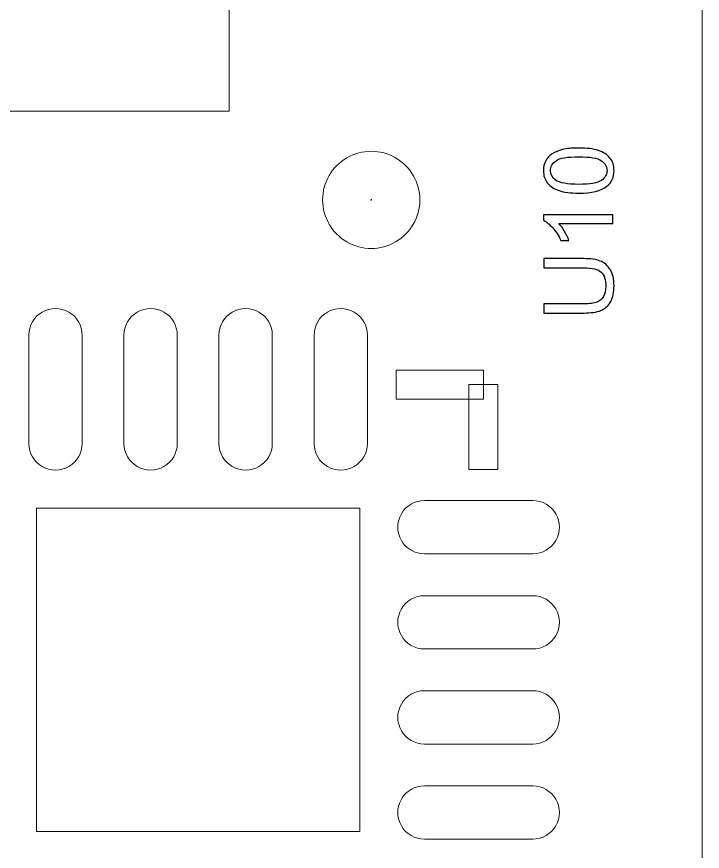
# Model space of a CAD drawing. Header units: millimetres. Extents: x -53.6 to 42.1, y -42.3 to 19.5.
# Drawn here: x 15.814 to 19.42, y -21.93 to -17.541 of the extents above; entities that cross this region are included whole.
import ezdxf

# ---------------------------------------------------------------- set-up
doc = ezdxf.new("R2010")
doc.units = ezdxf.units.MM
doc.header["$MEASUREMENT"] = 0
for name, color, linetype in [('BG_OUTLINE', 7, 'Continuous'), ('PG_SILKSCREEN_TOP', 7, 'Continuous'), ('PIN_TOP', 7, 'Continuous'), ('RD_SILKSCREEN_TOP', 7, 'Continuous')]:
    doc.layers.add(name, color=color, linetype=linetype)

msp = doc.modelspace()

# ---------------------------------------------------------------- linework, layer by layer
at = {"layer": 'BG_OUTLINE', "color": 3, "lineweight": 9}
msp.add_open_spline([(-35.58, -42.2737), (-35.58, -42.2737), (-35.58, 2.7261), (-35.58, 2.7261), (-35.58, 2.7261), (-35.58, 2.7261), (19.4199, 2.7261), (19.4199, 2.7261), (19.4199, 2.7261), (19.4199, 2.7261), (19.4199, -42.2737), (19.4199, -42.2737), (19.4199, -42.2737), (19.4199, -42.2737), (-35.58, -42.2737), (-35.58, -42.2737)], degree=3, knots=[0, 0, 0, 0, 0.25, 0.25, 0.25, 0.25, 0.5, 0.5, 0.5, 0.5, 0.75, 0.75, 0.75, 0.75, 1, 1, 1, 1], dxfattribs=at)
at = {"layer": 'PG_SILKSCREEN_TOP', "color": 6, "lineweight": 9}
for points, knots in [([(17.4233, -18.5043), (17.4233, -18.413), (17.472, -18.3287), (17.5511, -18.2831), (17.5511, -18.2831), (17.6301, -18.2374), (17.7275, -18.2374), (17.8065, -18.2831), (17.8065, -18.2831), (17.8856, -18.3287), (17.9343, -18.4131), (17.9342, -18.5044)], [0, 0, 0, 0, 0.333333, 0.333333, 0.333333, 0.333333, 0.666667, 0.666667, 0.666667, 0.666667, 1, 1, 1, 1]), ([(17.9342, -18.5044), (17.9342, -18.5956), (17.8855, -18.68), (17.8065, -18.7256), (17.8065, -18.7256), (17.7274, -18.7712), (17.63, -18.7712), (17.551, -18.7256), (17.551, -18.7256), (17.472, -18.6799), (17.4233, -18.5956), (17.4233, -18.5043)], [0, 0, 0, 0, 0.333333, 0.333333, 0.333333, 0.333333, 0.666667, 0.666667, 0.666667, 0.666667, 1, 1, 1, 1]), ([(17.6803, -18.5043), (17.6803, -18.5038), (17.68, -18.5033), (17.6795, -18.503), (17.6795, -18.503), (17.6791, -18.5028), (17.6785, -18.5028), (17.678, -18.503), (17.678, -18.503), (17.6776, -18.5033), (17.6773, -18.5038), (17.6773, -18.5043)], [0, 0, 0, 0, 0.333333, 0.333333, 0.333333, 0.333333, 0.666667, 0.666667, 0.666667, 0.666667, 1, 1, 1, 1]), ([(17.6773, -18.5043), (17.6773, -18.5049), (17.6776, -18.5053), (17.678, -18.5056), (17.678, -18.5056), (17.6785, -18.5059), (17.6791, -18.5059), (17.6795, -18.5056), (17.6795, -18.5056), (17.68, -18.5053), (17.6802, -18.5049), (17.6803, -18.5043)], [0, 0, 0, 0, 0.333333, 0.333333, 0.333333, 0.333333, 0.666667, 0.666667, 0.666667, 0.666667, 1, 1, 1, 1]), ([(18.2685, -19.3992), (18.2685, -19.3992), (18.2685, -19.5516), (18.2685, -19.5516), (18.2685, -19.5516), (18.2685, -19.5516), (17.8098, -19.5516), (17.8098, -19.5516), (17.8098, -19.5516), (17.8098, -19.5516), (17.8098, -19.3992), (17.8098, -19.3992), (17.8098, -19.3992), (17.8098, -19.3992), (18.2685, -19.3992), (18.2685, -19.3992)], [0, 0, 0, 0, 0.25, 0.25, 0.25, 0.25, 0.5, 0.5, 0.5, 0.5, 0.75, 0.75, 0.75, 0.75, 1, 1, 1, 1]), ([(18.3447, -19.9227), (18.3447, -19.9227), (18.1923, -19.9227), (18.1923, -19.9227), (18.1923, -19.9227), (18.1923, -19.9227), (18.1923, -19.4754), (18.1923, -19.4754), (18.1923, -19.4754), (18.1923, -19.4754), (18.3447, -19.4754), (18.3447, -19.4754), (18.3447, -19.4754), (18.3447, -19.4754), (18.3447, -19.9227), (18.3447, -19.9227)], [0, 0, 0, 0, 0.25, 0.25, 0.25, 0.25, 0.5, 0.5, 0.5, 0.5, 0.75, 0.75, 0.75, 0.75, 1, 1, 1, 1])]:
    msp.add_open_spline(points, degree=3, knots=knots, dxfattribs=at)
at = {"layer": 'PIN_TOP', "lineweight": 9}
for points, knots in [([(16.932, -18.038), (16.932, -18.038), (13.4319, -18.038), (13.4319, -18.038), (13.4319, -18.038), (13.4319, -18.038), (13.4319, -15.6885), (13.4319, -15.6885), (13.4319, -15.6885), (13.4319, -15.6885), (16.932, -15.6885), (16.932, -15.6885), (16.932, -15.6885), (16.932, -15.6885), (16.932, -18.038), (16.932, -18.038)], [0, 0, 0, 0, 0.25, 0.25, 0.25, 0.25, 0.5, 0.5, 0.5, 0.5, 0.75, 0.75, 0.75, 0.75, 1, 1, 1, 1]), ([(15.8782, -19.7854), (15.8782, -19.7854), (15.8782, -19.2155), (15.8782, -19.2155), (15.8782, -19.2155), (15.8782, -19.1654), (15.905, -19.1192), (15.9483, -19.0942), (15.9483, -19.0942), (15.9916, -19.0691), (16.0451, -19.0691), (16.0884, -19.0942), (16.0884, -19.0942), (16.1317, -19.1192), (16.1584, -19.1654), (16.1584, -19.2155), (16.1584, -19.2155), (16.1584, -19.2155), (16.1584, -19.7854), (16.1584, -19.7854), (16.1584, -19.7854), (16.1584, -19.8355), (16.1317, -19.8817), (16.0884, -19.9067), (16.0884, -19.9067), (16.0451, -19.9318), (15.9916, -19.9318), (15.9483, -19.9067), (15.9483, -19.9067), (15.905, -19.8817), (15.8782, -19.8355), (15.8782, -19.7854)], [0, 0, 0, 0, 0.125, 0.125, 0.125, 0.125, 0.25, 0.25, 0.25, 0.25, 0.375, 0.375, 0.375, 0.375, 0.5, 0.5, 0.5, 0.5, 0.625, 0.625, 0.625, 0.625, 0.75, 0.75, 0.75, 0.75, 0.875, 0.875, 0.875, 0.875, 1, 1, 1, 1]), ([(16.3784, -19.7854), (16.3784, -19.7854), (16.3784, -19.2155), (16.3784, -19.2155), (16.3784, -19.2155), (16.3784, -19.1654), (16.4052, -19.1192), (16.4485, -19.0942), (16.4485, -19.0942), (16.4918, -19.0691), (16.5453, -19.0691), (16.5886, -19.0942), (16.5886, -19.0942), (16.6319, -19.1192), (16.6586, -19.1654), (16.6586, -19.2155), (16.6586, -19.2155), (16.6586, -19.2155), (16.6586, -19.7854), (16.6586, -19.7854), (16.6586, -19.7854), (16.6586, -19.8355), (16.6319, -19.8817), (16.5886, -19.9067), (16.5886, -19.9067), (16.5453, -19.9318), (16.4918, -19.9318), (16.4485, -19.9067), (16.4485, -19.9067), (16.4052, -19.8817), (16.3784, -19.8355), (16.3784, -19.7854)], [0, 0, 0, 0, 0.125, 0.125, 0.125, 0.125, 0.25, 0.25, 0.25, 0.25, 0.375, 0.375, 0.375, 0.375, 0.5, 0.5, 0.5, 0.5, 0.625, 0.625, 0.625, 0.625, 0.75, 0.75, 0.75, 0.75, 0.875, 0.875, 0.875, 0.875, 1, 1, 1, 1]), ([(16.8782, -19.7854), (16.8782, -19.7854), (16.8782, -19.2155), (16.8782, -19.2155), (16.8782, -19.2155), (16.8782, -19.1654), (16.905, -19.1192), (16.9483, -19.0942), (16.9483, -19.0942), (16.9916, -19.0691), (17.0451, -19.0691), (17.0884, -19.0942), (17.0884, -19.0942), (17.1317, -19.1192), (17.1584, -19.1654), (17.1584, -19.2155), (17.1584, -19.2155), (17.1584, -19.2155), (17.1584, -19.7854), (17.1584, -19.7854), (17.1584, -19.7854), (17.1584, -19.8355), (17.1317, -19.8817), (17.0884, -19.9067), (17.0884, -19.9067), (17.0451, -19.9318), (16.9916, -19.9318), (16.9483, -19.9067), (16.9483, -19.9067), (16.905, -19.8817), (16.8782, -19.8355), (16.8782, -19.7854)], [0, 0, 0, 0, 0.125, 0.125, 0.125, 0.125, 0.25, 0.25, 0.25, 0.25, 0.375, 0.375, 0.375, 0.375, 0.5, 0.5, 0.5, 0.5, 0.625, 0.625, 0.625, 0.625, 0.75, 0.75, 0.75, 0.75, 0.875, 0.875, 0.875, 0.875, 1, 1, 1, 1]), ([(17.3784, -19.7854), (17.3784, -19.7854), (17.3784, -19.2155), (17.3784, -19.2155), (17.3784, -19.2155), (17.3784, -19.1654), (17.4052, -19.1192), (17.4485, -19.0942), (17.4485, -19.0942), (17.4918, -19.0691), (17.5453, -19.0691), (17.5886, -19.0942), (17.5886, -19.0942), (17.6319, -19.1192), (17.6586, -19.1654), (17.6586, -19.2155), (17.6586, -19.2155), (17.6586, -19.2155), (17.6586, -19.7854), (17.6586, -19.7854), (17.6586, -19.7854), (17.6586, -19.8355), (17.6319, -19.8817), (17.5886, -19.9067), (17.5886, -19.9067), (17.5453, -19.9318), (17.4918, -19.9318), (17.4485, -19.9067), (17.4485, -19.9067), (17.4052, -19.8817), (17.3784, -19.8355), (17.3784, -19.7854)], [0, 0, 0, 0, 0.125, 0.125, 0.125, 0.125, 0.25, 0.25, 0.25, 0.25, 0.375, 0.375, 0.375, 0.375, 0.5, 0.5, 0.5, 0.5, 0.625, 0.625, 0.625, 0.625, 0.75, 0.75, 0.75, 0.75, 0.875, 0.875, 0.875, 0.875, 1, 1, 1, 1]), ([(17.9585, -20.0853), (17.9585, -20.0853), (18.5284, -20.0853), (18.5284, -20.0853), (18.5284, -20.0853), (18.5785, -20.0853), (18.6247, -20.112), (18.6497, -20.1553), (18.6497, -20.1553), (18.6748, -20.1986), (18.6748, -20.2521), (18.6497, -20.2954), (18.6497, -20.2954), (18.6247, -20.3387), (18.5785, -20.3655), (18.5284, -20.3655), (18.5284, -20.3655), (18.5284, -20.3655), (17.9585, -20.3655), (17.9585, -20.3655), (17.9585, -20.3655), (17.9084, -20.3655), (17.8622, -20.3387), (17.8372, -20.2954), (17.8372, -20.2954), (17.8121, -20.2521), (17.8121, -20.1986), (17.8372, -20.1553), (17.8372, -20.1553), (17.8622, -20.112), (17.9084, -20.0853), (17.9585, -20.0853)], [0, 0, 0, 0, 0.125, 0.125, 0.125, 0.125, 0.25, 0.25, 0.25, 0.25, 0.375, 0.375, 0.375, 0.375, 0.5, 0.5, 0.5, 0.5, 0.625, 0.625, 0.625, 0.625, 0.75, 0.75, 0.75, 0.75, 0.875, 0.875, 0.875, 0.875, 1, 1, 1, 1]), ([(17.6184, -20.1255), (17.6184, -20.1255), (17.6184, -21.8255), (17.6184, -21.8255), (17.6184, -21.8255), (17.6184, -21.8255), (15.9184, -21.8255), (15.9184, -21.8255), (15.9184, -21.8255), (15.9184, -21.8255), (15.9184, -20.1255), (15.9184, -20.1255), (15.9184, -20.1255), (15.9184, -20.1255), (17.6184, -20.1255), (17.6184, -20.1255)], [0, 0, 0, 0, 0.25, 0.25, 0.25, 0.25, 0.5, 0.5, 0.5, 0.5, 0.75, 0.75, 0.75, 0.75, 1, 1, 1, 1]), ([(17.9585, -20.5855), (17.9585, -20.5855), (18.5284, -20.5855), (18.5284, -20.5855), (18.5284, -20.5855), (18.5785, -20.5855), (18.6247, -20.6122), (18.6497, -20.6555), (18.6497, -20.6555), (18.6748, -20.6988), (18.6748, -20.7523), (18.6497, -20.7956), (18.6497, -20.7956), (18.6247, -20.8389), (18.5785, -20.8657), (18.5284, -20.8657), (18.5284, -20.8657), (18.5284, -20.8657), (17.9585, -20.8657), (17.9585, -20.8657), (17.9585, -20.8657), (17.9084, -20.8657), (17.8622, -20.8389), (17.8372, -20.7956), (17.8372, -20.7956), (17.8121, -20.7523), (17.8121, -20.6988), (17.8372, -20.6555), (17.8372, -20.6555), (17.8622, -20.6122), (17.9084, -20.5855), (17.9585, -20.5855)], [0, 0, 0, 0, 0.125, 0.125, 0.125, 0.125, 0.25, 0.25, 0.25, 0.25, 0.375, 0.375, 0.375, 0.375, 0.5, 0.5, 0.5, 0.5, 0.625, 0.625, 0.625, 0.625, 0.75, 0.75, 0.75, 0.75, 0.875, 0.875, 0.875, 0.875, 1, 1, 1, 1]), ([(17.9585, -21.0853), (17.9585, -21.0853), (18.5284, -21.0853), (18.5284, -21.0853), (18.5284, -21.0853), (18.5785, -21.0853), (18.6247, -21.112), (18.6497, -21.1553), (18.6497, -21.1553), (18.6748, -21.1986), (18.6748, -21.2521), (18.6497, -21.2954), (18.6497, -21.2954), (18.6247, -21.3387), (18.5785, -21.3655), (18.5284, -21.3655), (18.5284, -21.3655), (18.5284, -21.3655), (17.9585, -21.3655), (17.9585, -21.3655), (17.9585, -21.3655), (17.9084, -21.3655), (17.8622, -21.3387), (17.8372, -21.2954), (17.8372, -21.2954), (17.8121, -21.2521), (17.8121, -21.1986), (17.8372, -21.1553), (17.8372, -21.1553), (17.8622, -21.112), (17.9084, -21.0853), (17.9585, -21.0853)], [0, 0, 0, 0, 0.125, 0.125, 0.125, 0.125, 0.25, 0.25, 0.25, 0.25, 0.375, 0.375, 0.375, 0.375, 0.5, 0.5, 0.5, 0.5, 0.625, 0.625, 0.625, 0.625, 0.75, 0.75, 0.75, 0.75, 0.875, 0.875, 0.875, 0.875, 1, 1, 1, 1]), ([(17.9585, -21.5855), (17.9585, -21.5855), (18.5284, -21.5855), (18.5284, -21.5855), (18.5284, -21.5855), (18.5785, -21.5855), (18.6247, -21.6122), (18.6497, -21.6555), (18.6497, -21.6555), (18.6748, -21.6988), (18.6748, -21.7523), (18.6497, -21.7956), (18.6497, -21.7956), (18.6247, -21.8389), (18.5785, -21.8657), (18.5284, -21.8657), (18.5284, -21.8657), (18.5284, -21.8657), (17.9585, -21.8657), (17.9585, -21.8657), (17.9585, -21.8657), (17.9084, -21.8657), (17.8622, -21.8389), (17.8372, -21.7956), (17.8372, -21.7956), (17.8121, -21.7523), (17.8121, -21.6988), (17.8372, -21.6555), (17.8372, -21.6555), (17.8622, -21.6122), (17.9084, -21.5855), (17.9585, -21.5855)], [0, 0, 0, 0, 0.125, 0.125, 0.125, 0.125, 0.25, 0.25, 0.25, 0.25, 0.375, 0.375, 0.375, 0.375, 0.5, 0.5, 0.5, 0.5, 0.625, 0.625, 0.625, 0.625, 0.75, 0.75, 0.75, 0.75, 0.875, 0.875, 0.875, 0.875, 1, 1, 1, 1])]:
    msp.add_open_spline(points, degree=3, knots=knots, dxfattribs=at)
at = {"layer": 'RD_SILKSCREEN_TOP', "color": 8}
for points, knots in [([(18.7702, -18.4689), (18.7272, -18.4689), (18.6925, -18.4645), (18.6664, -18.4556), (18.6664, -18.4556), (18.6401, -18.4468), (18.6199, -18.4336), (18.6057, -18.4162), (18.6057, -18.4162), (18.5914, -18.3987), (18.5843, -18.3768), (18.5843, -18.3504), (18.5843, -18.3504), (18.5843, -18.3308), (18.5883, -18.3137), (18.5962, -18.299), (18.5962, -18.299), (18.604, -18.2843), (18.6153, -18.2722), (18.6301, -18.2625), (18.6301, -18.2625), (18.645, -18.2529), (18.663, -18.2454), (18.6842, -18.24), (18.6842, -18.24), (18.7055, -18.2345), (18.7341, -18.2318), (18.7702, -18.2318), (18.7702, -18.2318), (18.8128, -18.2318), (18.8472, -18.2362), (18.8735, -18.2449), (18.8735, -18.2449), (18.8997, -18.2537), (18.92, -18.2668), (18.9343, -18.2843), (18.9343, -18.2843), (18.9486, -18.3017), (18.9557, -18.3237), (18.9557, -18.3504), (18.9557, -18.3504), (18.9557, -18.3854), (18.9432, -18.413), (18.918, -18.4329), (18.918, -18.4329), (18.8878, -18.4569), (18.8384, -18.4689), (18.7702, -18.4689)], [0, 0, 0, 0, 0.083333, 0.083333, 0.083333, 0.083333, 0.166667, 0.166667, 0.166667, 0.166667, 0.25, 0.25, 0.25, 0.25, 0.333333, 0.333333, 0.333333, 0.333333, 0.416667, 0.416667, 0.416667, 0.416667, 0.5, 0.5, 0.5, 0.5, 0.583333, 0.583333, 0.583333, 0.583333, 0.666667, 0.666667, 0.666667, 0.666667, 0.75, 0.75, 0.75, 0.75, 0.833333, 0.833333, 0.833333, 0.833333, 0.916667, 0.916667, 0.916667, 0.916667, 1, 1, 1, 1]), ([(18.7702, -18.423), (18.8299, -18.423), (18.8696, -18.416), (18.8894, -18.402), (18.8894, -18.402), (18.9091, -18.3881), (18.919, -18.3709), (18.919, -18.3504), (18.919, -18.3504), (18.919, -18.3298), (18.909, -18.3126), (18.8892, -18.2987), (18.8892, -18.2987), (18.8694, -18.2847), (18.8297, -18.2777), (18.7702, -18.2777), (18.7702, -18.2777), (18.7103, -18.2777), (18.6705, -18.2847), (18.6509, -18.2987), (18.6509, -18.2987), (18.6312, -18.3126), (18.6213, -18.33), (18.6213, -18.3508), (18.6213, -18.3508), (18.6213, -18.3714), (18.6301, -18.3877), (18.6474, -18.4), (18.6474, -18.4), (18.6695, -18.4153), (18.7105, -18.423), (18.7702, -18.423)], [0, 0, 0, 0, 0.125, 0.125, 0.125, 0.125, 0.25, 0.25, 0.25, 0.25, 0.375, 0.375, 0.375, 0.375, 0.5, 0.5, 0.5, 0.5, 0.625, 0.625, 0.625, 0.625, 0.75, 0.75, 0.75, 0.75, 0.875, 0.875, 0.875, 0.875, 1, 1, 1, 1]), ([(18.9495, -18.5833), (18.9495, -18.5833), (18.9495, -18.6279), (18.9495, -18.6279), (18.9495, -18.6279), (18.9495, -18.6279), (18.665, -18.6279), (18.665, -18.6279), (18.665, -18.6279), (18.6753, -18.6386), (18.6855, -18.6527), (18.6958, -18.6701), (18.6958, -18.6701), (18.706, -18.6877), (18.7137, -18.7033), (18.7188, -18.7172), (18.7188, -18.7172), (18.7188, -18.7172), (18.6757, -18.7172), (18.6757, -18.7172), (18.6757, -18.7172), (18.6639, -18.6922), (18.6497, -18.6704), (18.633, -18.6517), (18.633, -18.6517), (18.6163, -18.6331), (18.6001, -18.6198), (18.5843, -18.612), (18.5843, -18.612), (18.5843, -18.612), (18.5843, -18.5833), (18.5843, -18.5833), (18.5843, -18.5833), (18.5843, -18.5833), (18.9495, -18.5833), (18.9495, -18.5833)], [0, 0, 0, 0, 0.111111, 0.111111, 0.111111, 0.111111, 0.222222, 0.222222, 0.222222, 0.222222, 0.333333, 0.333333, 0.333333, 0.333333, 0.444444, 0.444444, 0.444444, 0.444444, 0.555556, 0.555556, 0.555556, 0.555556, 0.666667, 0.666667, 0.666667, 0.666667, 0.777778, 0.777778, 0.777778, 0.777778, 0.888889, 0.888889, 0.888889, 0.888889, 1, 1, 1, 1]), ([(18.5859, -18.8616), (18.5859, -18.8616), (18.5859, -18.8134), (18.5859, -18.8134), (18.5859, -18.8134), (18.5859, -18.8134), (18.796, -18.8134), (18.796, -18.8134), (18.796, -18.8134), (18.8325, -18.8134), (18.8615, -18.8176), (18.883, -18.8259), (18.883, -18.8259), (18.9045, -18.8342), (18.922, -18.8491), (18.9354, -18.8707), (18.9354, -18.8707), (18.949, -18.8923), (18.9557, -18.9205), (18.9557, -18.9556), (18.9557, -18.9556), (18.9557, -18.9896), (18.9498, -19.0176), (18.9381, -19.0392), (18.9381, -19.0392), (18.9264, -19.0608), (18.9094, -19.0763), (18.8871, -19.0856), (18.8871, -19.0856), (18.8648, -19.0949), (18.8345, -19.0994), (18.796, -19.0994), (18.796, -19.0994), (18.796, -19.0994), (18.5859, -19.0994), (18.5859, -19.0994), (18.5859, -19.0994), (18.5859, -19.0994), (18.5859, -19.0513), (18.5859, -19.0513), (18.5859, -19.0513), (18.5859, -19.0513), (18.7957, -19.0513), (18.7957, -19.0513), (18.7957, -19.0513), (18.8273, -19.0513), (18.8506, -19.0484), (18.8655, -19.0425), (18.8655, -19.0425), (18.8805, -19.0367), (18.892, -19.0265), (18.9001, -19.0123), (18.9001, -19.0123), (18.9083, -18.998), (18.9123, -18.9805), (18.9123, -18.9598), (18.9123, -18.9598), (18.9123, -18.9244), (18.9043, -18.8992), (18.8882, -18.8841), (18.8882, -18.8841), (18.8722, -18.8691), (18.8414, -18.8616), (18.7957, -18.8616), (18.7957, -18.8616), (18.7957, -18.8616), (18.5859, -18.8616), (18.5859, -18.8616)], [0, 0, 0, 0, 0.058824, 0.058824, 0.058824, 0.058824, 0.117647, 0.117647, 0.117647, 0.117647, 0.176471, 0.176471, 0.176471, 0.176471, 0.235294, 0.235294, 0.235294, 0.235294, 0.294118, 0.294118, 0.294118, 0.294118, 0.352941, 0.352941, 0.352941, 0.352941, 0.411765, 0.411765, 0.411765, 0.411765, 0.470588, 0.470588, 0.470588, 0.470588, 0.529412, 0.529412, 0.529412, 0.529412, 0.588235, 0.588235, 0.588235, 0.588235, 0.647059, 0.647059, 0.647059, 0.647059, 0.705882, 0.705882, 0.705882, 0.705882, 0.764706, 0.764706, 0.764706, 0.764706, 0.823529, 0.823529, 0.823529, 0.823529, 0.882353, 0.882353, 0.882353, 0.882353, 0.941176, 0.941176, 0.941176, 0.941176, 1, 1, 1, 1])]:
    msp.add_open_spline(points, degree=3, knots=knots, dxfattribs=at)

doc.saveas('drawing.dxf')
